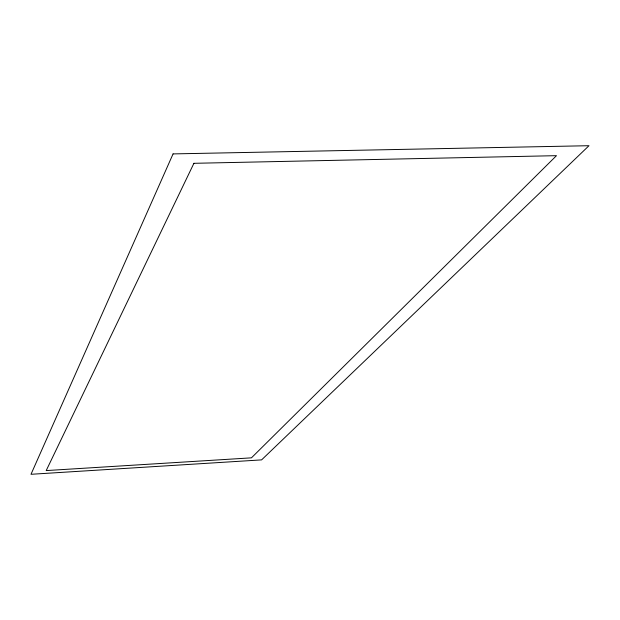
<?xml version="1.0" encoding="UTF-8"?>
<svg xmlns="http://www.w3.org/2000/svg" width="620" height="620" viewBox="0 0 620 620"><rect width="100%" height="100%" fill="white"/><g stroke="black" fill="none" stroke-linecap="round" stroke-linejoin="round"><path stroke-width="0.93" d="M173.065 153.907L31 474.292L261.594 459.885L589 145.708L173.065 153.907M193.913 163.308L46.206 470.58L251.449 457.839L556.481 155.667L193.913 163.308"/></g></svg>
